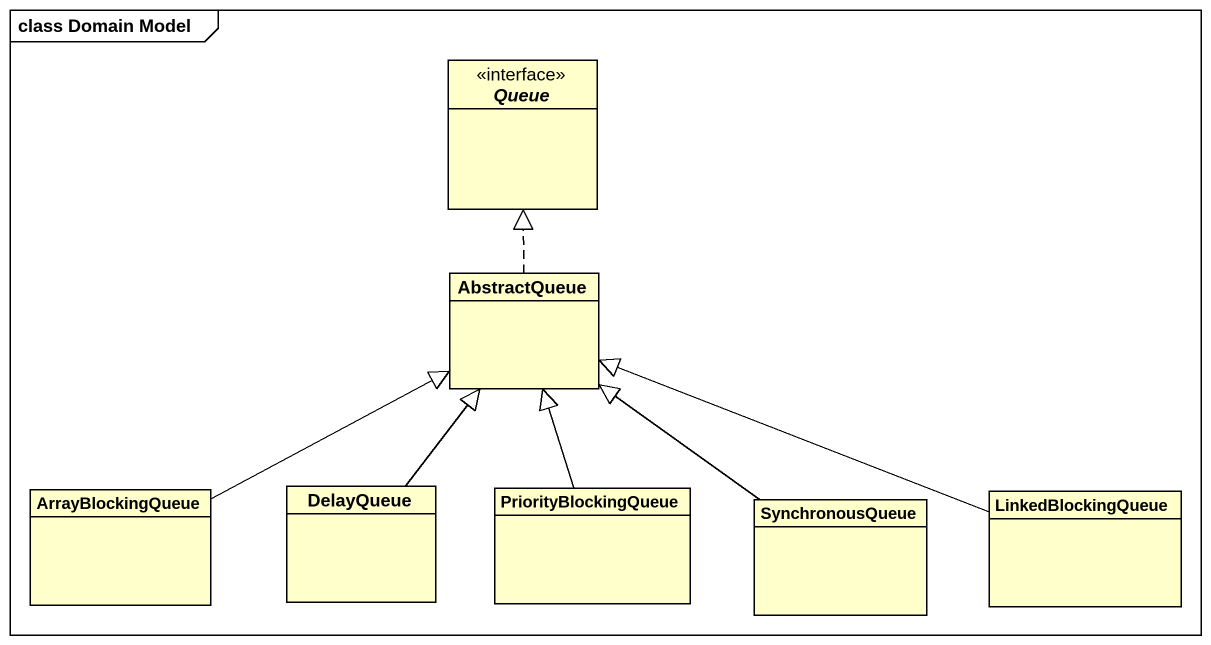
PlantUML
@startuml
mainframe class Domain Model
hide circle
hide empty members
interface "Queue" as Queue_
class AbstractQueue
class ArrayBlockingQueue
class DelayQueue
class PriorityBlockingQueue
class LinkedBlockingQueue
class SynchronousQueue
AbstractQueue .up.|> Queue_
ArrayBlockingQueue -right-|> AbstractQueue
DelayQueue -up-|> AbstractQueue
PriorityBlockingQueue -up-|> AbstractQueue
LinkedBlockingQueue -left-|> AbstractQueue
SynchronousQueue -up-|> AbstractQueue
@enduml
